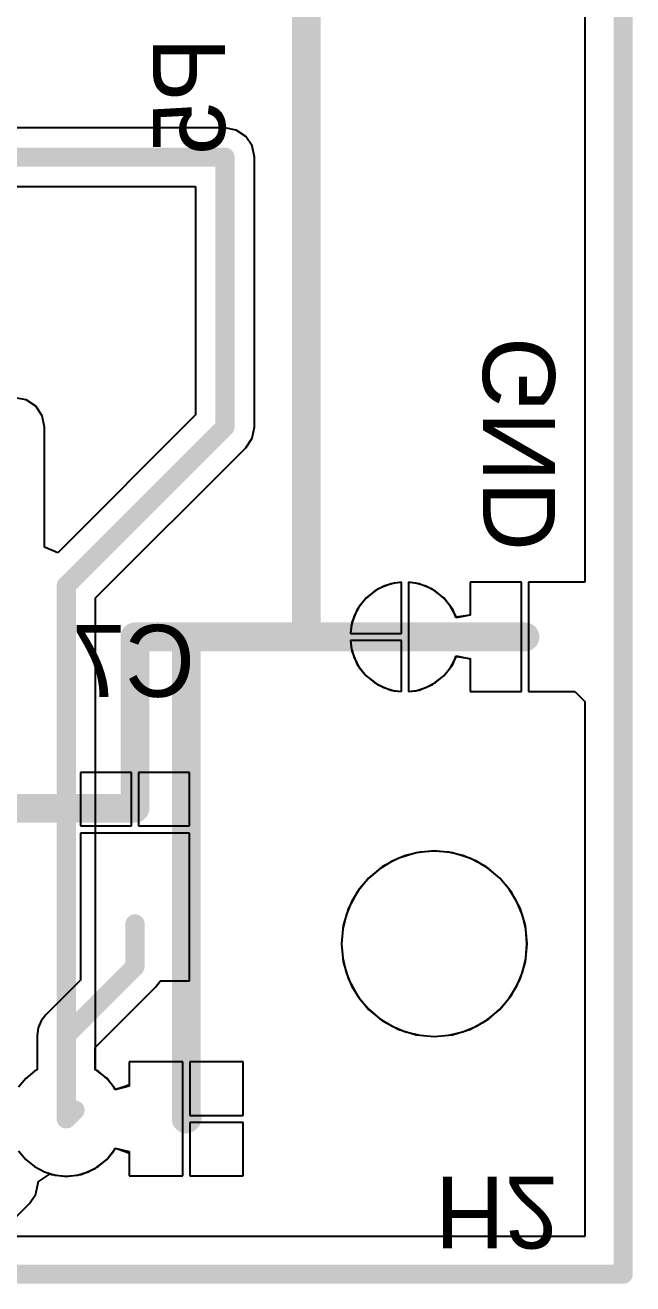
# Model space of a CAD drawing. Extents: x 49.8 to 124.2, y 49.8 to 92.2.
# Drawn here: x 111.34 to 124.2, y 49.8 to 76.46 of the extents above; entities that cross this region are included whole.
import ezdxf

# ---------------------------------------------------------------- set-up
doc = ezdxf.new("R2010")
doc.units = 0
for name, color, linetype in [('BOTTOMLAYER', 5, 'CONTINUOUS'), ('BOTTOMOVERLAY', 54, 'CONTINUOUS'), ('MECHANICAL1', 6, 'CONTINUOUS'), ('TOPLAYER', 1, 'CONTINUOUS')]:
    doc.layers.add(name, color=color, linetype=linetype)

msp = doc.modelspace()

# ---------------------------------------------------------------- linework, layer by layer
at = {"layer": 'BOTTOMLAYER', "color": 0}
for p, q in [((123.19, 78.10499999999999), (123.19, 64.65640103999999)), ((118.93532474, 64.5735437), (118.73443106, 64.46616266)), ((119.153305, 64.63966752), (118.93532474, 64.5735437)), ((119.30500142, 64.6546078), (119.153305, 64.63966752)), ((119.30500142, 63.57499858), (119.30500142, 64.6546078)), ((119.606695, 64.63966752), (119.45499858, 64.6546078)), ((119.45499858, 64.6546078), (119.45499858, 63.49974599999999)), ((119.82467526, 64.5735437), (119.606695, 64.63966752)), ((120.02556894, 64.46616266), (119.82467526, 64.5735437)), ((121.84500142, 64.6563985), (120.7636015, 64.6563985)), ((120.7636015, 64.6563985), (120.7636015, 63.96119288)), ((121.84500142, 63.49974599999999), (121.84500142, 64.6563985)), ((122.97447084, 64.6563985), (121.99499858, 64.6563985)), ((121.99499858, 64.6563985), (121.99499858, 63.49974599999999)), ((122.97447338, 64.6563985), (122.97447084, 64.65640103999999)), ((122.97447084, 64.65640103999999), (122.97447084, 64.6563985)), ((123.0763985, 64.65640103999999), (122.97447338, 64.6563985)), ((123.18999746, 64.65640103999999), (123.0763985, 64.65640103999999)), ((123.19, 64.65640103999999), (123.18999746, 64.65640103999999)), ((118.55834556, 64.32165444), (118.41383734, 64.14556893999999)), ((118.73443106, 64.46616266), (118.55834556, 64.32165444)), ((120.20165444, 64.32165444), (120.02556894, 64.46616266)), ((120.34616266, 64.14556893999999), (120.20165444, 64.32165444)), ((118.41383734, 64.14556893999999), (118.3064563, 63.94467526)), ((120.4535437, 63.94467526), (120.34616266, 64.14556893999999)), ((118.24033248, 63.726695), (118.2253922, 63.57499858)), ((118.3064563, 63.94467526), (118.24033248, 63.726695)), ((120.46210096, 63.91646856), (120.4535437, 63.94467526)), ((120.7636015, 63.96119288), (120.46210096, 63.91646856)), ((118.2253922, 63.57499858), (119.30500142, 63.57499858)), ((119.45499858, 63.49974599999999), (119.45499858, 62.3453922)), ((121.84500142, 62.3436015), (121.84500142, 63.49974599999999)), ((121.99499858, 63.49974599999999), (121.99499858, 62.3436015)), ((119.30500142, 63.42500141999999), (118.2253922, 63.42500141999999)), ((118.2253922, 63.42500141999999), (118.24033248, 63.27330499999999)), ((118.24033248, 63.27330499999999), (118.3064563, 63.05532474)), ((119.30500142, 62.3453922), (119.30500142, 63.42500141999999)), ((118.3064563, 63.05532474), (118.41383734, 62.85443106)), ((120.34616266, 62.85443106), (120.4535437, 63.05532474)), ((120.4535437, 63.05532474), (120.46210096, 63.08353143999999)), ((120.46210096, 63.08353143999999), (120.7636015, 63.03880711999999)), ((120.7636015, 63.03880711999999), (120.7636015, 62.3436015)), ((118.41383734, 62.85443106), (118.55834556, 62.67834556)), ((118.55834556, 62.67834556), (118.73443106, 62.53383734)), ((120.02556894, 62.53383734), (120.20165444, 62.67834556)), ((120.20165444, 62.67834556), (120.34616266, 62.85443106)), ((118.73443106, 62.53383734), (118.93532474, 62.4264563)), ((118.93532474, 62.4264563), (119.153305, 62.36033248)), ((119.606695, 62.36033248), (119.82467526, 62.4264563)), ((119.82467526, 62.4264563), (120.02556894, 62.53383734)), ((119.153305, 62.36033248), (119.30500142, 62.3453922)), ((119.45499858, 62.3453922), (119.606695, 62.36033248)), ((120.7636015, 62.3436015), (121.84500142, 62.3436015)), ((121.99499858, 62.3436015), (122.97447338, 62.3436015)), ((122.97447338, 62.3436015), (123.19, 62.12807488)), ((123.19, 62.12807488), (123.19, 50.8)), ((113.59000142, 60.62639893999999), (112.5086015, 60.62639893999999)), ((112.5086015, 60.62639893999999), (112.5086015, 59.49499912)), ((113.59000142, 59.49499912), (113.59000142, 60.62639893999999)), ((114.8213985, 60.62639893999999), (113.73999858, 60.62639893999999)), ((113.73999858, 60.62639893999999), (113.73999858, 59.49499912)), ((114.8213985, 59.49499912), (114.8213985, 60.62639893999999)), ((112.5086015, 59.49499912), (113.59000142, 59.49499912)), ((113.73999858, 59.49499912), (114.8213985, 59.49499912)), ((114.8213985, 59.34500196), (112.5086015, 59.34500196)), ((112.5086015, 59.34500196), (112.5086015, 58.21360214)), ((114.8213985, 58.21360214), (114.8213985, 59.34500196)), ((119.6930042, 58.93828954), (119.39356868, 58.86639992)), ((119.99999876, 58.96245002), (119.6930042, 58.93828954)), ((120.30699332, 58.93828954), (119.99999876, 58.96245002)), ((120.60642884, 58.86639992), (120.30699332, 58.93828954)), ((119.10906582, 58.74855662), (118.84650094, 58.58765524)), ((119.39356868, 58.86639992), (119.10906582, 58.74855662)), ((120.8909317, 58.74855662), (120.60642884, 58.86639992)), ((121.15349658, 58.58765524), (120.8909317, 58.74855662)), ((118.61233834, 58.38766072), (118.41234382, 58.15349811999999)), ((118.84650094, 58.58765524), (118.61233834, 58.38766072)), ((121.38765918, 58.38766072), (121.15349658, 58.58765524)), ((121.5876537, 58.15349811999999), (121.38765918, 58.38766072)), ((112.5086015, 58.21360214), (112.5086015, 56.2281451)), ((114.8213985, 56.21360105999999), (114.8213985, 58.21360214)), ((118.41234382, 58.15349811999999), (118.25144244, 57.89093324)), ((121.74855508, 57.89093324), (121.5876537, 58.15349811999999)), ((118.25144244, 57.89093324), (118.13359914, 57.60643038)), ((121.86639838, 57.60643038), (121.74855508, 57.89093324)), ((118.13359914, 57.60643038), (118.06170952, 57.30699486)), ((121.938288, 57.30699486), (121.86639838, 57.60643038)), ((118.06170952, 57.30699486), (118.03754904, 57.0000003)), ((121.96244848, 57.0000003), (121.938288, 57.30699486)), ((118.03754904, 57.0000003), (118.06170952, 56.69300574)), ((121.938288, 56.69300574), (121.96244848, 57.0000003)), ((118.06170952, 56.69300574), (118.13359914, 56.39357021999999)), ((121.86639838, 56.39357021999999), (121.938288, 56.69300574)), ((118.13359914, 56.39357021999999), (118.25144244, 56.10906736)), ((121.74855508, 56.10906736), (121.86639838, 56.39357021999999)), ((112.5086015, 56.2281451), (111.7752146, 55.4947582)), ((112.82484674, 54.80530314), (114.09976926, 56.08022566)), ((114.09976926, 56.08022566), (114.19748306, 56.20756856)), ((114.19748306, 56.20756856), (114.19998242, 56.21360105999999)), ((114.19998242, 56.21360105999999), (114.8213985, 56.21360105999999)), ((118.25144244, 56.10906736), (118.41234382, 55.84650248)), ((121.5876537, 55.84650248), (121.74855508, 56.10906736)), ((118.41234382, 55.84650248), (118.61233834, 55.61233988)), ((121.38765918, 55.61233988), (121.5876537, 55.84650248)), ((111.7752146, 55.4947582), (111.6775008, 55.36741783999999)), ((118.61233834, 55.61233988), (118.84650094, 55.41234536)), ((121.15349658, 55.41234536), (121.38765918, 55.61233988)), ((111.61607598, 55.21912502), (111.59512606, 55.0599864)), ((111.6775008, 55.36741783999999), (111.61607598, 55.21912502)), ((118.84650094, 55.41234536), (119.10906582, 55.25144398)), ((119.10906582, 55.25144398), (119.39356868, 55.13360067999999)), ((120.60642884, 55.13360067999999), (120.8909317, 55.25144398)), ((120.8909317, 55.25144398), (121.15349658, 55.41234536)), ((111.59512606, 55.0599864), (111.59512606, 54.32928428)), ((119.39356868, 55.13360067999999), (119.6930042, 55.06171106)), ((119.6930042, 55.06171106), (119.99999876, 55.03755057999999)), ((119.99999876, 55.03755057999999), (120.30699332, 55.06171106)), ((120.30699332, 55.06171106), (120.60642884, 55.13360067999999)), ((112.82484674, 54.32928428), (112.82484674, 54.80530314)), ((114.67498782, 54.4964112), (113.543588, 54.4964112)), ((113.543588, 54.4964112), (113.543588, 53.98143382)), ((114.67498782, 53.28975879999999), (114.67498782, 54.4964112)), ((115.9563848, 54.4964112), (114.82498498, 54.4964112)), ((114.82498498, 54.4964112), (114.82498498, 53.36501138)), ((115.9563848, 53.36501138), (115.9563848, 54.4964112)), ((111.35280752, 54.14719168), (111.20204836, 53.96349379999999)), ((111.5365054, 54.29795084), (111.35280752, 54.14719168)), ((111.59512606, 54.32928428), (111.5365054, 54.29795084)), ((112.8834674, 54.29795084), (112.82484674, 54.32928428)), ((113.06716528, 54.14719168), (112.8834674, 54.29795084)), ((113.21792444, 53.96349379999999), (113.06716528, 54.14719168)), ((113.24792184, 53.90737249999999), (113.21792444, 53.96349379999999)), ((113.543588, 53.98143382), (113.24792184, 53.90737249999999)), ((114.82498498, 53.36501138), (115.9563848, 53.36501138)), ((114.67498782, 52.08361439999999), (114.67498782, 53.28975879999999)), ((115.9563848, 53.21501422), (114.82498498, 53.21501422)), ((114.82498498, 53.21501422), (114.82498498, 52.08361439999999)), ((115.9563848, 52.08361439999999), (115.9563848, 53.21501422)), ((111.20204836, 52.6165318), (111.35280752, 52.43283392)), ((113.06716528, 52.43283392), (113.21792444, 52.6165318)), ((113.21792444, 52.6165318), (113.24792184, 52.6726531)), ((113.24792184, 52.6726531), (113.543588, 52.59859178)), ((113.543588, 52.59859178), (113.543588, 52.08361439999999)), ((111.35280752, 52.43283392), (111.5365054, 52.28207476)), ((111.5365054, 52.28207476), (111.74608334, 52.17005314)), ((112.67388946, 52.17005314), (112.8834674, 52.28207476)), ((112.8834674, 52.28207476), (113.06716528, 52.43283392)), ((111.74608334, 52.17005314), (111.97349208, 52.10106928)), ((111.97349208, 52.10106928), (112.2099864, 52.07777747999999)), ((112.2099864, 52.07777747999999), (112.44648072, 52.10106928)), ((112.44648072, 52.10106928), (112.67388946, 52.17005314)), ((113.543588, 52.08361439999999), (114.67498782, 52.08361439999999)), ((114.82498498, 52.08361439999999), (115.9563848, 52.08361439999999)), ((123.19, 50.8), (99.20270735999999, 50.8))]:
    msp.add_line(p, q, dxfattribs=at)
for points, const_width in [([(113.66499746, 63.49999746), (113.665, 63.5)], 0.6095999999999999), ([(113.66499746, 59.86999964), (113.66499746, 63.49999746)], 0.6095999999999999), ([(113.665, 63.5), (119.38, 63.5)], 0.6095999999999999), ([(119.38, 63.5), (121.92, 63.5)], 0.6095999999999999), ([(109.855, 59.86999964), (113.66499746, 59.86999964)], 0.6095999999999999), ([(113.66499746, 57.41999692), (113.665, 57.41999946)], 0.4064), ([(113.66499746, 56.51499746), (113.66499746, 57.41999692)], 0.4064), ([(112.2099864, 55.0599864), (113.66499746, 56.51499746)], 0.4064), ([(112.2099864, 53.2900128), (112.2099864, 55.0599864)], 0.4064)]:
    msp.add_lwpolyline(points, dxfattribs=dict(at, const_width=const_width))
for points, const_width in [([(113.51259746, 63.49999746, 1), (113.81739746, 63.49999746, 1)], 0.3048), ([(113.51259746, 63.49999746, 1), (113.81739746, 63.49999746, 1)], 0.3048), ([(113.5126, 63.5, 1), (113.8174, 63.5, 1)], 0.3048), ([(113.5126, 63.5, 1), (113.8174, 63.5, 1)], 0.3048), ([(119.2276, 63.5, 1), (119.5324, 63.5, 1)], 0.3048), ([(119.2276, 63.5, 1), (119.5324, 63.5, 1)], 0.3048), ([(121.7676, 63.5, 1), (122.0724, 63.5, 1)], 0.3048), ([(113.51259746, 59.86999964, 1), (113.81739746, 59.86999964, 1)], 0.3048), ([(113.51259746, 59.86999964, 1), (113.81739746, 59.86999964, 1)], 0.3048), ([(113.56339746, 57.41999692, 1), (113.76659746, 57.41999692, 1)], 0.2032), ([(113.56339746, 57.41999692, 1), (113.76659746, 57.41999692, 1)], 0.2032), ([(113.5634, 57.41999946, 1), (113.7666, 57.41999946, 1)], 0.2032), ([(113.56339746, 56.51499746, 1), (113.76659746, 56.51499746, 1)], 0.2032), ([(113.56339746, 56.51499746, 1), (113.76659746, 56.51499746, 1)], 0.2032), ([(112.1083864, 55.0599864, 1), (112.3115864, 55.0599864, 1)], 0.2032), ([(112.1083864, 55.0599864, 1), (112.3115864, 55.0599864, 1)], 0.2032), ([(112.1083864, 53.2900128, 1), (112.3115864, 53.2900128, 1)], 0.2032)]:
    msp.add_lwpolyline(points, format="xyb", close=True, dxfattribs=dict(at, const_width=const_width))
at = {"layer": 'MECHANICAL1', "color": 0, "const_width": 0.4064}
for points in [[(124.00000092, 49.99999906), (124.00000092, 91.99999887999999)], [(49.99999906, 49.99999906), (124.00000092, 49.99999906)]]:
    msp.add_lwpolyline(points, dxfattribs=at)
at = {"layer": 'MECHANICAL1', "color": 0, "const_width": 0.2032}
msp.add_lwpolyline([(123.89840092, 49.99999906, 1), (124.10160092, 49.99999906, 1)], format="xyb", close=True, dxfattribs=at)
msp.add_lwpolyline([(123.89840092, 49.99999906, 1), (124.10160092, 49.99999906, 1)], format="xyb", close=True, dxfattribs=at)
at = {"layer": 'TOPLAYER', "color": 0}
for p, q in [((123.19, 91.44), (123.19, 64.65640103999999)), ((115.57, 74.28154307999999), (107.8863984, 74.28154307999999)), ((115.80785322, 74.2342305), (115.57, 74.28154307999999)), ((116.0094962, 74.09949619999999), (115.80785322, 74.2342305)), ((116.1442305, 73.89785322), (116.0094962, 74.09949619999999)), ((116.19154308, 73.66), (116.1442305, 73.89785322)), ((116.19154308, 67.945), (116.19154308, 73.66)), ((107.8863984, 73.03845692), (114.94845692, 73.03845692)), ((114.94845692, 73.03845692), (114.94845692, 68.20245186)), ((111.36285322, 68.51923049999999), (111.125, 68.56654308)), ((111.5644962, 68.3844962), (111.36285322, 68.51923049999999)), ((111.6992305, 68.18285322), (111.5644962, 68.3844962)), ((111.74654308, 67.945), (111.6992305, 68.18285322)), ((114.94845692, 68.20245186), (112.02814272, 65.28213511999999)), ((111.74654308, 65.398777), (111.74654308, 67.945)), ((116.1442305, 67.70714423999999), (116.1520791, 67.74660822)), ((116.1520791, 67.74660822), (116.19154308, 67.945)), ((112.83152948, 64.32753708), (116.0094962, 67.50550126)), ((116.0094962, 67.50550126), (116.1442305, 67.70714423999999)), ((112.02814272, 65.28213511999999), (111.74654308, 65.398777)), ((119.07811846, 64.62663478), (118.79681092, 64.51011228)), ((119.30500142, 64.65650518), (119.07811846, 64.62663478)), ((119.30500142, 63.57499858), (119.30500142, 64.65650518)), ((119.68188154, 64.62663478), (119.45499858, 64.65650518)), ((119.45499858, 64.65650518), (119.45499858, 63.49974599999999)), ((119.96318908, 64.51011228), (119.68188154, 64.62663478)), ((121.84500142, 64.6563985), (120.7636015, 64.6563985)), ((120.7636015, 64.6563985), (120.7636015, 63.9626864)), ((121.84500142, 63.49974599999999), (121.84500142, 64.6563985)), ((122.97447084, 64.6563985), (121.99499858, 64.6563985)), ((121.99499858, 64.6563985), (121.99499858, 63.49974599999999)), ((122.97447338, 64.6563985), (122.97447084, 64.65640103999999)), ((122.97447084, 64.65640103999999), (122.97447084, 64.6563985)), ((123.0763985, 64.65640103999999), (122.97447338, 64.6563985)), ((123.18999746, 64.65640103999999), (123.0763985, 64.65640103999999)), ((123.19, 64.65640103999999), (123.18999746, 64.65640103999999)), ((112.83152948, 54.33371657999999), (112.83152948, 64.32753708)), ((118.55524676, 64.32475323999999), (118.36988772, 64.08318908)), ((118.79681092, 64.51011228), (118.55524676, 64.32475323999999)), ((120.20475324, 64.32475323999999), (119.96318908, 64.51011228)), ((120.39011228, 64.08318908), (120.20475324, 64.32475323999999)), ((118.36988772, 64.08318908), (118.25336522, 63.80188154)), ((120.46465874, 63.90322245999999), (120.39011228, 64.08318908)), ((118.25336522, 63.80188154), (118.22349482, 63.57499858)), ((120.7636015, 63.9626864), (120.46465874, 63.90322245999999)), ((118.22349482, 63.57499858), (119.30500142, 63.57499858)), ((119.45499858, 63.49974599999999), (119.45499858, 62.34349482)), ((121.84500142, 62.3436015), (121.84500142, 63.49974599999999)), ((121.99499858, 63.49974599999999), (121.99499858, 62.3436015)), ((119.30500142, 63.42500141999999), (118.22349482, 63.42500141999999)), ((118.22349482, 63.42500141999999), (118.25336522, 63.19811846)), ((118.25336522, 63.19811846), (118.36988772, 62.91681092)), ((119.30500142, 62.34349482), (119.30500142, 63.42500141999999)), ((120.39011228, 62.91681092), (120.46465874, 63.09677754)), ((120.46465874, 63.09677754), (120.7636015, 63.0373136)), ((120.7636015, 63.0373136), (120.7636015, 62.3436015)), ((118.36988772, 62.91681092), (118.55524676, 62.67524675999999)), ((118.55524676, 62.67524675999999), (118.79681092, 62.48988772)), ((119.96318908, 62.48988772), (120.20475324, 62.67524675999999)), ((120.20475324, 62.67524675999999), (120.39011228, 62.91681092)), ((118.79681092, 62.48988772), (119.07811846, 62.37336522)), ((119.68188154, 62.37336522), (119.96318908, 62.48988772)), ((119.07811846, 62.37336522), (119.30500142, 62.34349482)), ((119.45499858, 62.34349482), (119.68188154, 62.37336522)), ((120.7636015, 62.3436015), (121.84500142, 62.3436015)), ((121.99499858, 62.3436015), (122.97447338, 62.3436015)), ((122.97447338, 62.3436015), (123.19, 62.12807488)), ((123.19, 62.12807488), (123.19, 50.8)), ((119.61647654, 58.92809398), (119.24769394, 58.81622476)), ((119.99999876, 58.96586632), (119.61647654, 58.92809398)), ((120.38352098, 58.92809398), (119.99999876, 58.96586632)), ((120.75230358, 58.81622476), (120.38352098, 58.92809398)), ((119.24769394, 58.81622476), (118.90782162, 58.63455888)), ((121.0921759, 58.63455888), (120.75230358, 58.81622476)), ((118.6099228, 58.39007625999999), (118.36544018, 58.09217743999999)), ((118.90782162, 58.63455888), (118.6099228, 58.39007625999999)), ((121.39007472, 58.39007625999999), (121.0921759, 58.63455888)), ((121.63455734, 58.09217743999999), (121.39007472, 58.39007625999999)), ((118.36544018, 58.09217743999999), (118.1837743, 57.75230512)), ((121.81622322, 57.75230512), (121.63455734, 58.09217743999999)), ((118.1837743, 57.75230512), (118.07190508, 57.38352252)), ((121.92809244, 57.38352252), (121.81622322, 57.75230512)), ((118.07190508, 57.38352252), (118.03413274, 57.0000003)), ((121.96586478, 57.0000003), (121.92809244, 57.38352252)), ((118.03413274, 57.0000003), (118.07190508, 56.61647808)), ((121.92809244, 56.61647808), (121.96586478, 57.0000003)), ((118.07190508, 56.61647808), (118.1837743, 56.24769548)), ((121.81622322, 56.24769548), (121.92809244, 56.61647808)), ((118.1837743, 56.24769548), (118.36544018, 55.90782316)), ((121.63455734, 55.90782316), (121.81622322, 56.24769548)), ((118.36544018, 55.90782316), (118.6099228, 55.60992434)), ((121.39007472, 55.60992434), (121.63455734, 55.90782316)), ((118.6099228, 55.60992434), (118.90782162, 55.36544172)), ((121.0921759, 55.36544172), (121.39007472, 55.60992434)), ((118.90782162, 55.36544172), (119.24769394, 55.18377584)), ((120.75230358, 55.18377584), (121.0921759, 55.36544172)), ((119.24769394, 55.18377584), (119.61647654, 55.07190662)), ((119.61647654, 55.07190662), (119.99999876, 55.03413428)), ((119.99999876, 55.03413428), (120.38352098, 55.07190662)), ((120.38352098, 55.07190662), (120.75230358, 55.18377584)), ((114.67498782, 54.4964112), (113.543588, 54.4964112)), ((113.543588, 54.4964112), (113.543588, 54.01432174)), ((114.67498782, 53.28975879999999), (114.67498782, 54.4964112)), ((115.9563848, 54.4964112), (114.82498498, 54.4964112)), ((114.82498498, 54.4964112), (114.82498498, 53.36501138)), ((115.9563848, 53.36501138), (115.9563848, 54.4964112)), ((113.0703987, 54.1504251), (112.83152948, 54.33371657999999)), ((113.25496272, 53.90989725999999), (113.0703987, 54.1504251)), ((113.45730674, 53.97858394), (113.25496272, 53.90989725999999)), ((113.543588, 54.01432174), (113.45730674, 53.97858394)), ((114.82498498, 53.36501138), (115.9563848, 53.36501138)), ((114.67498782, 52.08361439999999), (114.67498782, 53.28975879999999)), ((115.9563848, 53.21501422), (114.82498498, 53.21501422)), ((114.82498498, 53.21501422), (114.82498498, 52.08361439999999)), ((115.9563848, 52.08361439999999), (115.9563848, 53.21501422)), ((113.0703987, 52.4296005), (113.25496272, 52.67012834)), ((113.25496272, 52.67012834), (113.45730674, 52.60144166)), ((113.45730674, 52.60144166), (113.543588, 52.56570386)), ((113.543588, 52.56570386), (113.543588, 52.08361439999999)), ((112.81839006, 52.23622776), (113.0703987, 52.4296005)), ((111.61232948, 51.95746276), (111.86576306, 52.12680202)), ((111.86576306, 52.12680202), (111.89505434, 52.11466844)), ((111.89505434, 52.11466844), (112.2099864, 52.07320548)), ((112.2099864, 52.07320548), (112.52491846, 52.11466844)), ((112.52491846, 52.11466844), (112.81839006, 52.23622776)), ((113.543588, 52.08361439999999), (114.67498782, 52.08361439999999)), ((114.82498498, 52.08361439999999), (115.9563848, 52.08361439999999)), ((111.5650169, 51.69793064), (111.5728655, 51.73739462)), ((111.5728655, 51.73739462), (111.61232948, 51.9357864)), ((111.61232948, 51.9357864), (111.61232948, 51.95746276)), ((111.01559204, 51.08159964), (111.4302826, 51.49628766)), ((111.4302826, 51.49628766), (111.5650169, 51.69793064)), ((123.19, 50.8), (111.13223392, 50.8))]:
    msp.add_line(p, q, dxfattribs=at)
for points, const_width in [([(117.2899864, 63.6850136), (117.2899864, 78.69001279999999)], 0.6095999999999999), ([(106.68, 73.66), (115.57, 73.66)], 0.4064), ([(115.57, 67.945), (115.57, 73.66)], 0.4064), ([(112.2099864, 64.58498639999999), (115.57, 67.945)], 0.4064), ([(112.2099864, 53.2900128), (112.2099864, 64.58498639999999)], 0.4064), ([(117.2899864, 63.6850136), (117.475, 63.5)], 0.6095999999999999), ([(114.7499864, 63.5), (117.475, 63.5)], 0.6095999999999999), ([(114.7499864, 53.2900128), (114.7499864, 63.5)], 0.6095999999999999), ([(117.475, 63.5), (119.38, 63.5)], 0.6095999999999999), ([(119.38, 63.5), (121.92, 63.5)], 0.6095999999999999), ([(112.2099864, 53.2900128), (112.395, 53.4750264)], 0.4064), ([(114.7499864, 53.2900128), (114.7700016, 53.310028)], 0.6095999999999999)]:
    msp.add_lwpolyline(points, dxfattribs=dict(at, const_width=const_width))
for points, const_width in [([(115.4684, 73.66, 1), (115.6716, 73.66, 1)], 0.2032), ([(115.4684, 73.66, 1), (115.6716, 73.66, 1)], 0.2032), ([(115.4684, 67.945, 1), (115.6716, 67.945, 1)], 0.2032), ([(115.4684, 67.945, 1), (115.6716, 67.945, 1)], 0.2032), ([(112.1083864, 64.58498639999999, 1), (112.3115864, 64.58498639999999, 1)], 0.2032), ([(112.1083864, 64.58498639999999, 1), (112.3115864, 64.58498639999999, 1)], 0.2032), ([(117.1375864, 63.6850136, 1), (117.4423864, 63.6850136, 1)], 0.3048), ([(117.1375864, 63.6850136, 1), (117.4423864, 63.6850136, 1)], 0.3048), ([(114.5975864, 63.5, 1), (114.9023864, 63.5, 1)], 0.3048), ([(114.5975864, 63.5, 1), (114.9023864, 63.5, 1)], 0.3048), ([(117.3226, 63.5, 1), (117.6274, 63.5, 1)], 0.3048), ([(117.3226, 63.5, 1), (117.6274, 63.5, 1)], 0.3048), ([(117.3226, 63.5, 1), (117.6274, 63.5, 1)], 0.3048), ([(119.2276, 63.5, 1), (119.5324, 63.5, 1)], 0.3048), ([(119.2276, 63.5, 1), (119.5324, 63.5, 1)], 0.3048), ([(121.7676, 63.5, 1), (122.0724, 63.5, 1)], 0.3048), ([(112.2934, 53.4750264, 1), (112.4966, 53.4750264, 1)], 0.2032), ([(114.5975864, 53.2900128, 1), (114.9023864, 53.2900128, 1)], 0.3048), ([(114.5975864, 53.2900128, 1), (114.9023864, 53.2900128, 1)], 0.3048), ([(114.6176016, 53.310028, 1), (114.9224016, 53.310028, 1)], 0.3048), ([(112.1083864, 53.2900128, 1), (112.3115864, 53.2900128, 1)], 0.2032), ([(112.1083864, 53.2900128, 1), (112.3115864, 53.2900128, 1)], 0.2032)]:
    msp.add_lwpolyline(points, format="xyb", close=True, dxfattribs=dict(at, const_width=const_width))

# ---------------------------------------------------------------- texts
at = {"layer": 'BOTTOMOVERLAY', "color": 0, "text_generation_flag": 2}
for s, rotation, p in [('P5', 89.99999999995735, (115.57, 76.19999999999999)), ('GND', 89.99999999995735, (122.555, 69.85)), ('C7', 359.9999999998294, (114.935, 62.23)), ('H2', 179.9999999999147, (120.015, 52.07))]:
    msp.add_text(s, height=1.524, rotation=rotation, dxfattribs=at).set_placement(p)

doc.saveas('drawing.dxf')
